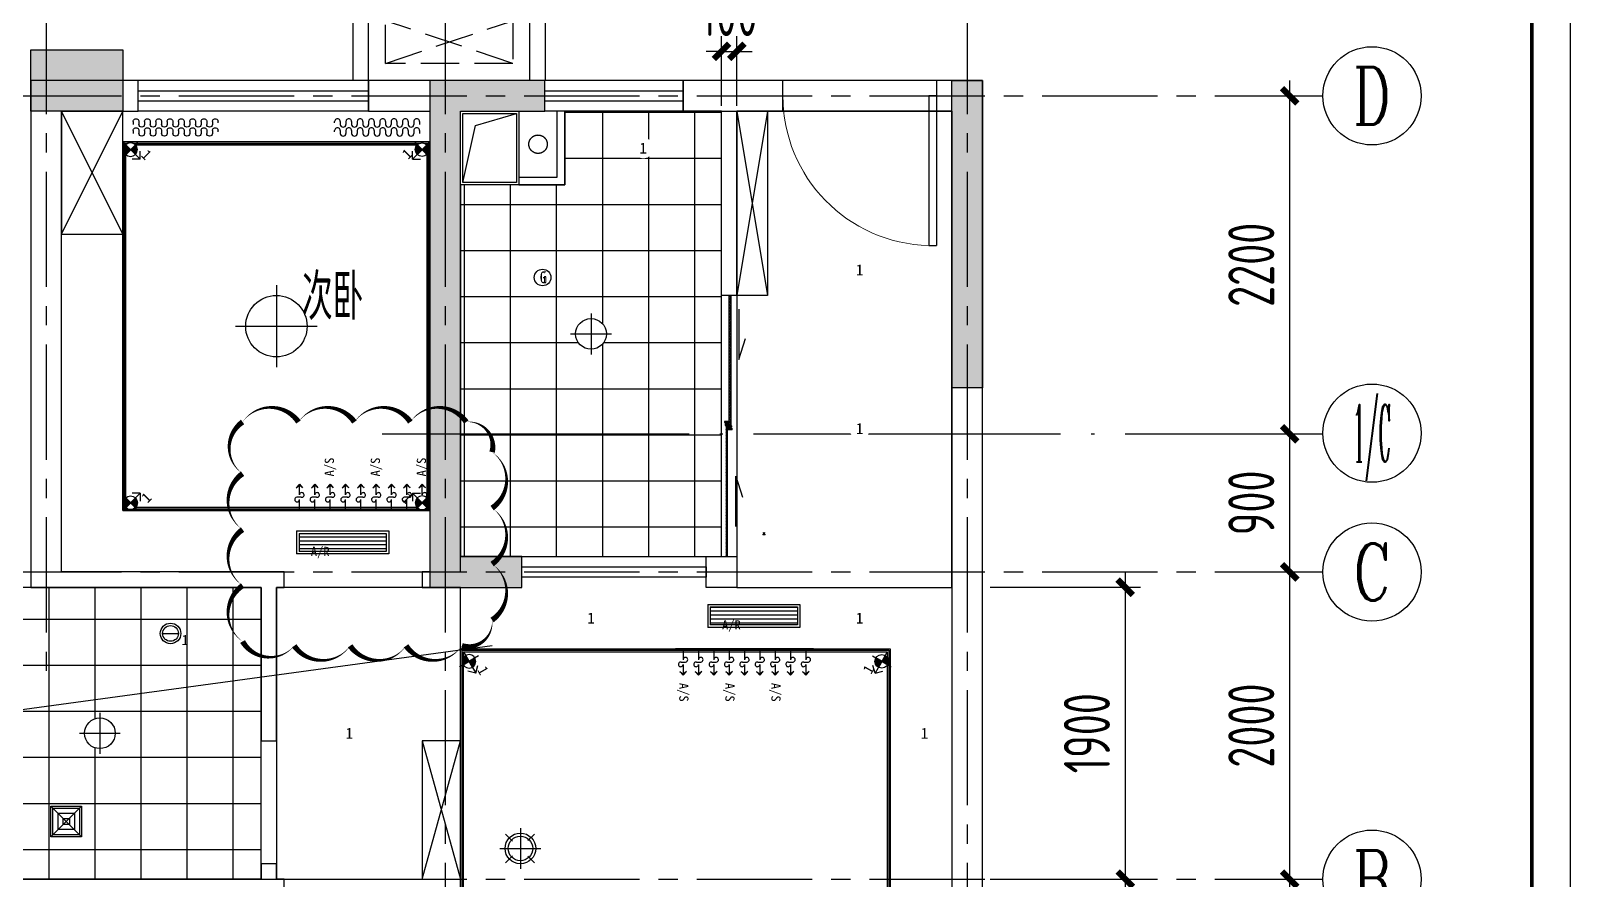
# Model space of a CAD drawing. Header units: millimetres. Extents: x -133666 to 228300, y -346623 to 180165.
# Drawn here: x 27174 to 37204, y -150793 to -145270 of the extents above; entities that cross this region are included whole.
import ezdxf
from ezdxf.enums import TextEntityAlignment as Align

# ---------------------------------------------------------------- set-up
doc = ezdxf.new("R2010")
doc.units = ezdxf.units.MM
doc.header["$LTSCALE"] = 1000
for name, pattern in [('6#轴网(1-4)20181120$0$11 12 17 18 19 20 21 22-ZW$0$DOTE', [2.42, 2, -0.2, 0.02, -0.2]), ('CENTER', [50.8, 31.75, -6.35, 6.35, -6.35]), ('CENTER2', [1.125, 0.75, -0.125, 0.125, -0.125]), ('DASH', [0.35, 0.25, -0.1]), ('DASHED', [19.05, 12.7, -6.35]), ('PS', [3200, 1500, -200, 1500])]:
    doc.linetypes.add(name, pattern=pattern)
doc.layers.get('0').update_dxf_attribs({"linetype": 'CONTINUOUS'})
doc.layers.get('Defpoints').update_dxf_attribs({"color": 6, "linetype": 'CONTINUOUS'})
for name, color, linetype in [('6#轴网(1-4)20181120$0$11 12 17 18 19 20 21 22-ZW$0$AXIS_轴号_A', 8, 'CONTINUOUS'), ('6#轴网(1-4)20181120$0$11 12 17 18 19 20 21 22-ZW$0$AXIS_轴文_A', 8, 'CONTINUOUS'), ('6#轴网(1-4)20181120$0$11 12 17 18 19 20 21 22-ZW$0$AXIS_轴线_A', 8, '6#轴网(1-4)20181120$0$11 12 17 18 19 20 21 22-ZW$0$DOTE'), ('6#轴网(1-4)20181120$0$AXIS_TEXT', 8, 'CONTINUOUS'), ('A-area', 23, 'CONTINUOUS'), ('A-FUR', 8, 'CONTINUOUS'), ('A-烟气道', 105, 'CONTINUOUS'), ('A-空调室外机', 5, 'DASH'), ('AXIS', 253, 'CENTER'), ('BORDER', 7, 'CONTINUOUS'), ('C-顶面灯具、灯带', 22, 'CONTINUOUS'), ('C-顶面设备（风口、换气扇、投影仪）', 7, 'CONTINUOUS'), ('C-顶面造型线', 32, 'CONTINUOUS'), ('DIM', 3, 'CONTINUOUS'), ('P-窗帘', 146, 'CONTINUOUS'), ('PS', 6, 'PS'), ('PUB_HATCH', 8, 'CONTINUOUS'), ('PUB_TEXT', 7, 'CONTINUOUS'), ('WALL', 2, 'CONTINUOUS'), ('WINDOW', 4, 'CONTINUOUS'), ('剪力墙', 6, 'CONTINUOUS'), ('栏杆', 142, 'CONTINUOUS'), ('门', 9, 'CONTINUOUS')]:
    doc.layers.add(name, color=color, linetype=linetype)
doc.layers.add('S-ANNO-REVS', color=1, linetype='CONTINUOUS', true_color=0xff0000, plot=False)
doc.styles.add('6#轴网(1-4)20181120$0$11 12 17 18 19 20 21 22-ZW$0$_TCH_AXIS', font='COMPLEX', dxfattribs={"bigfont": 'GBCBIG'})
doc.styles.add('6#轴网(1-4)20181120$0$COMPLEX', font='COMPLEX')
doc.styles.add('DIM', font='', dxfattribs={"width": 0.7})
doc.styles.get("Standard").update_dxf_attribs({"font": 'tssdeng.shx', "bigfont": 'tssdchn.shx'})
doc.styles.add('WORD-2', font='simhei.ttf')
doc.styles.add('ZZ', font='tssdeng.shx', dxfattribs={"width": 0.7, "bigfont": 'tssdchn.shx'})
doc.styles.add('图框－2', font='tssdeng.shx', dxfattribs={"width": 0.7, "bigfont": 'TSSDCHN.shx'})
doc.styles.get('DIM').set_extended_font_data('SimSun')
doc.dimstyles.new('TSSD_100_100', dxfattribs={"dimtxt": 300, "dimasz": 100, "dimexe": 100, "dimexo": 250, "dimgap": 100, "dimtad": 1, "dimdec": 0, "dimzin": 0, "dimdsep": 46, "dimtxsty": 'ZZ', "dimblk": 'ARCHTICK', "dimcen": 0, "dimdle": 100, "dimclrd": 256, "dimclrt": 7, "dimadec": 0, "dimazin": 0, "dimtfac": 1, "dimtdec": 0, "dimtix": 1, "dimtmove": 2, "dimatfit": 3, "dimfxl": 0, "dimtolj": 1, "dimtzin": 0, "dimarcsym": 0})
pattern_1 = [(0, (483.662, 0), (9e-15, 25.4), [])]

# ---------------------------------------------------------------- blocks, each defined once
blk = doc.blocks.new('6#轴网(1-4)20181120$0$_AXISO')
at = {"color": 8}
blk.add_circle((0, 0), 0.5, dxfattribs=at)
at = {"layer": '6#轴网(1-4)20181120$0$AXIS_TEXT', "color": 8, "style": '6#轴网(1-4)20181120$0$COMPLEX', "width": 1.041667}
blk.add_attdef('A', text='', height=0.56, dxfattribs=at).set_placement((-0.25, -0.28), (0.25, -0.28), align=Align.FIT)
blk = doc.blocks.new('_ArchTick')
at = {"color": 0, "linetype": 'ByBlock', "const_width": 0.4}
blk.add_lwpolyline([(-0.5, -0.5), (0.5, 0.5)], dxfattribs=at)
blk = doc.blocks.new('*D360')
at = {"layer": 'Defpoints', "color": 0}
for p in [(8739, 3800), (8902, 3800), (8739, 100)]:
    blk.add_point(p, dxfattribs=at)
at = {"layer": 'DIM', "lineweight": -2}
blk.add_line((8902, 0), (8902, 3900), dxfattribs=at)
at = {"layer": 'DIM', "color": 0, "lineweight": -2}
for p, q in [((8989, 3800), (9002, 3800)), ((8989, 100), (9002, 100))]:
    blk.add_line(p, q, dxfattribs=at)
at = {"layer": 'DIM', "lineweight": -2, "xscale": 100, "yscale": 100, "zscale": 100}
for p, rotation in [((8902, 3800), 90), ((8902, 100), 270)]:
    blk.add_blockref('_ArchTick', p, dxfattribs=dict(at, rotation=rotation))
at = {"layer": 'DIM', "color": 7, "insert": (8652, 1950), "char_height": 300, "attachment_point": 5, "rotation": 90, "style": 'ZZ'}
blk.add_mtext('\\A1;3700', dxfattribs=at)
blk = doc.blocks.new('*D361')
at = {"layer": 'Defpoints', "color": 0}
for p in [(8739, 5800), (8902, 5800), (8739, 3800)]:
    blk.add_point(p, dxfattribs=at)
at = {"layer": 'DIM', "lineweight": -2}
blk.add_line((8902, 3700), (8902, 5900), dxfattribs=at)
at = {"layer": 'DIM', "color": 0, "lineweight": -2}
for p, q in [((8989, 5800), (9002, 5800)), ((8989, 3800), (9002, 3800))]:
    blk.add_line(p, q, dxfattribs=at)
at = {"layer": 'DIM', "lineweight": -2, "xscale": 100, "yscale": 100, "zscale": 100}
for p, rotation in [((8902, 5800), 90), ((8902, 3800), 270)]:
    blk.add_blockref('_ArchTick', p, dxfattribs=dict(at, rotation=rotation))
at = {"layer": 'DIM', "color": 7, "insert": (8652, 4800), "char_height": 300, "attachment_point": 5, "rotation": 90, "style": 'ZZ'}
blk.add_mtext('\\A1;2000', dxfattribs=at)
blk = doc.blocks.new('*D362')
at = {"layer": 'Defpoints', "color": 0}
for p in [(8739, 6700), (8902, 6700), (8739, 5800)]:
    blk.add_point(p, dxfattribs=at)
at = {"layer": 'DIM', "lineweight": -2}
blk.add_line((8902, 5700), (8902, 6800), dxfattribs=at)
at = {"layer": 'DIM', "color": 0, "lineweight": -2}
for p, q in [((8989, 6700), (9002, 6700)), ((8989, 5800), (9002, 5800))]:
    blk.add_line(p, q, dxfattribs=at)
at = {"layer": 'DIM', "lineweight": -2, "xscale": 100, "yscale": 100, "zscale": 100}
for p, rotation in [((8902, 6700), 90), ((8902, 5800), 270)]:
    blk.add_blockref('_ArchTick', p, dxfattribs=dict(at, rotation=rotation))
at = {"layer": 'DIM', "color": 7, "insert": (8652, 6250), "char_height": 300, "attachment_point": 5, "rotation": 90, "style": 'ZZ'}
blk.add_mtext('\\A1;900', dxfattribs=at)
blk = doc.blocks.new('*D363')
at = {"layer": 'Defpoints', "color": 0}
for p in [(8739, 8900), (8902, 8900), (8739, 6700)]:
    blk.add_point(p, dxfattribs=at)
at = {"layer": 'DIM', "lineweight": -2}
blk.add_line((8902, 6600), (8902, 9000), dxfattribs=at)
at = {"layer": 'DIM', "color": 0, "lineweight": -2}
for p, q in [((8989, 8900), (9002, 8900)), ((8989, 6700), (9002, 6700))]:
    blk.add_line(p, q, dxfattribs=at)
at = {"layer": 'DIM', "lineweight": -2, "xscale": 100, "yscale": 100, "zscale": 100}
for p, rotation in [((8902, 8900), 90), ((8902, 6700), 270)]:
    blk.add_blockref('_ArchTick', p, dxfattribs=dict(at, rotation=rotation))
at = {"layer": 'DIM', "color": 7, "insert": (8652, 7800), "char_height": 300, "attachment_point": 5, "rotation": 90, "style": 'ZZ'}
blk.add_mtext('\\A1;2200', dxfattribs=at)
blk = doc.blocks.new('*D789')
at = {"layer": 'Defpoints', "color": 0}
for p in [(31774, -145404), (31674, -146009), (31774, -146009)]:
    blk.add_point(p, dxfattribs=at)
at = {"layer": 'DIM', "color": 0, "lineweight": -2}
for p, q in [((31674, -145759), (31674, -145304)), ((31774, -145759), (31774, -145304))]:
    blk.add_line(p, q, dxfattribs=at)
at = {"layer": 'DIM', "lineweight": -2}
for p, q in [((31674, -145404), (31574, -145404)), ((31674, -145404), (31774, -145404)), ((31774, -145404), (31874, -145404))]:
    blk.add_line(p, q, dxfattribs=at)
at = {"layer": 'DIM', "lineweight": -2, "xscale": 100, "yscale": 100, "zscale": 100}
blk.add_blockref('_ArchTick', (31674, -145404), dxfattribs=at)
at = {"layer": 'DIM', "lineweight": -2, "xscale": 100, "yscale": 100, "zscale": 100, "rotation": 180}
blk.add_blockref('_ArchTick', (31774, -145404), dxfattribs=at)
at = {"layer": 'DIM', "color": 7, "insert": (31724, -145154), "char_height": 300, "attachment_point": 5, "style": 'ZZ'}
blk.add_mtext('\\A1;100', dxfattribs=at)
blk = doc.blocks.new('B20190319225928')
at = {"layer": 'BORDER'}
blk.add_lwpolyline([(0, 0), (0, 29700), (42000, 29700), (42000, 0)], close=True, dxfattribs=at)
at = {"layer": 'BORDER', "const_width": 50}
blk.add_lwpolyline([(2500, 500), (2500, 29200), (41500, 29200), (41500, 500)], close=True, dxfattribs=at)
blk = doc.blocks.new('ktswaj')
at = {"linetype": 'DASH'}
blk.add_lwpolyline([(15990, 179083), (15990, 178253), (16268, 178253), (16268, 179083)], close=True, dxfattribs=at)
for points in [[(15990, 179083), (16268, 178253)], [(15990, 178253), (16268, 179083)]]:
    blk.add_lwpolyline(points, dxfattribs=at)
blk = doc.blocks.new('A3ktsjw')
at = {"layer": '栏杆'}
for points in [[(-26114, 169535), (-26114, 170135), (-24864, 170135), (-24864, 169535)], [(-26014, 169535), (-26014, 170035), (-24964, 170035), (-24964, 169535)]]:
    blk.add_lwpolyline(points, dxfattribs=at)
at = {"layer": 'A-空调室外机', "extrusion": (0, 0, -1), "zscale": -1, "rotation": 90}
blk.add_blockref('ktswaj', (204157, 153656), dxfattribs=at)
blk = doc.blocks.new('$DorLib2D$00000001')
for p, q in [((0.45, 0.975), (0.5, 0.975)), ((0.45, 0), (0.45, 0.975)), ((0.5, 0), (0.5, 0.975)), ((0.5, 0), (0.45, 0))]:
    blk.add_line(p, q)
at = {"lineweight": 13}
blk.add_arc((0.475, 0), 0.975, 91.4693, 180, dxfattribs=at)
blk = doc.blocks.new('$TCHSYS$WIN2D')
for p, q in [((-0.5, 0.5), (0.5, 0.5)), ((-0.5, 0.5), (-0.5, -0.5)), ((0.5, 0.5), (0.5, -0.5)), ((0.5, 0.1667), (-0.5, 0.1667)), ((0.5, -0.1667), (-0.5, -0.1667)), ((-0.5, -0.5), (0.5, -0.5))]:
    blk.add_line(p, q)
blk = doc.blocks.new('*U795')
at = {"linetype": 'DASHED', "ltscale": 5}
h = blk.add_hatch(dxfattribs=at)
h.set_pattern_fill('ANSI31', color=250, scale=8, angle=315, style=0)
h.set_pattern_definition(pattern_1)
h.paths.add_polyline_path([(584, 16), (584, 134), (16, 134), (16, 16)])
blk.add_line((0, 150), (0, 0))
at = {"color": 251}
blk.add_line((16, 134), (16, 16), dxfattribs=at)
blk.add_lwpolyline([(0, 150), (600, 150), (600, 0), (0, 0)])
blk.add_lwpolyline([(0, 150), (600, 150), (600, 0), (0, 0)])
blk.add_lwpolyline([(16, 134), (584, 134), (584, 16), (16, 16)], dxfattribs=at)
blk.add_lwpolyline([(16, 134), (584, 134), (584, 16), (16, 16)], dxfattribs=at)
at = {"style": 'WORD-2'}
blk.add_attdef('A/S_001', (246, 42), '', height=60, dxfattribs=at)
blk = doc.blocks.new('DIFF-WLL')
at = {"color": 7, "linetype": 'ByBlock'}
for p, q in [((0, 0), (2.05, 0)), ((5, 0), (4.28, 0.61)), ((4.28, 0.61), (4.76, 0)), ((2.95, 0), (4.76, 0)), ((5, 0), (4.28, -0.61)), ((4.28, -0.61), (4.76, 0))]:
    blk.add_line(p, q, dxfattribs=at)
for centre, radius, start, end in [((2.06, 0.44), 0.443, 4.4518, 269.236), ((-3.48, 0.01), 5.99, 356.4344, 4.4518), ((2.94, -0.44), 0.443, 169.2229, 89.236)]:
    blk.add_arc(centre, radius, start, end, dxfattribs=at)
blk = doc.blocks.new('*U415')
at = {"color": 251}
blk.add_line((0, 300), (0, 0), dxfattribs=at)
at = {"color": 251, "xscale": 34.56325301062316, "yscale": 34.56325301062316, "zscale": 34.56325301062316}
for p in [(0, 250), (0, 150), (0, 50)]:
    blk.add_blockref('DIFF-WLL', p, dxfattribs=at)
at = {"style": 'WORD-2'}
blk.add_attdef('A/S', (222, 25), '', height=60, dxfattribs=at)
blk = doc.blocks.new('嵌入式筒灯')
at = {"color": 250}
blk.add_wipeout([(42.2, -42.7), (44.8, -40), (47.2, -37.1), (49.4, -34.1), (51.5, -30.9), (53.3, -27.6), (54.9, -24.2), (56.3, -20.7), (57.5, -17.1), (58.5, -13.5), (59.2, -9.8), (59.7, -6), (60, -2.3), (60, 1.5), (59.8, 5.3), (59.4, 9), (58.7, 12.7), (57.8, 16.4), (56.6, 20), (55.2, 23.5), (53.7, 26.9), (51.9, 30.2), (49.9, 33.4), (47.7, 36.5), (45.3, 39.4), (42.7, 42.2), (40, 44.8), (37.1, 47.2), (34.1, 49.4), (30.9, 51.5), (27.6, 53.3), (24.2, 54.9), (20.7, 56.3), (17.1, 57.5), (13.5, 58.5), (9.8, 59.2), (6, 59.7), (2.3, 60), (-1.5, 60), (-5.3, 59.8), (-9, 59.4), (-12.7, 58.7), (-16.4, 57.8), (-20, 56.6), (-23.5, 55.2), (-26.9, 53.7), (-30.2, 51.9), (-33.4, 49.9), (-36.5, 47.7), (-39.4, 45.3), (-42.2, 42.7), (-44.8, 40), (-47.2, 37.1), (-49.4, 34.1), (-51.5, 30.9), (-53.3, 27.6), (-54.9, 24.2), (-56.3, 20.7), (-57.5, 17.1), (-58.5, 13.5), (-59.2, 9.8), (-59.7, 6), (-60, 2.3), (-60, -1.5), (-59.8, -5.3), (-59.4, -9), (-58.7, -12.7), (-57.8, -16.4), (-56.6, -20), (-55.2, -23.5), (-53.7, -26.9), (-51.9, -30.2), (-49.9, -33.4), (-47.7, -36.5), (-45.3, -39.4), (-42.7, -42.2), (-40, -44.8), (-37.1, -47.2), (-34.1, -49.4), (-30.9, -51.5), (-27.6, -53.3), (-24.2, -54.9), (-20.7, -56.3), (-17.1, -57.5), (-13.5, -58.5), (-9.8, -59.2), (-6, -59.7), (-2.3, -60), (1.5, -60), (5.3, -59.8), (9, -59.4), (12.7, -58.7), (16.4, -57.8), (20, -56.6), (23.5, -55.2), (26.9, -53.7), (30.2, -51.9), (33.4, -49.9), (36.5, -47.7), (39.4, -45.3)], dxfattribs=at)
at = {"color": 251, "style": 'WORD-2'}
blk.add_attdef('1', text='', height=64, dxfattribs=at).set_placement((0, 0), align=Align.MIDDLE)
blk = doc.blocks.new('*U201')
at = {"color": 250}
blk.add_wipeout([(28.1, -28.5), (29.8, -26.7), (31.5, -24.7), (33, -22.7), (34.3, -20.6), (35.5, -18.4), (36.6, -16.1), (37.6, -13.8), (38.4, -11.4), (39, -9), (39.5, -6.5), (39.8, -4), (40, -1.5), (40, 1), (39.9, 3.5), (39.6, 6), (39.1, 8.5), (38.5, 10.9), (37.7, 13.3), (36.8, 15.7), (35.8, 17.9), (34.6, 20.1), (33.2, 22.3), (31.8, 24.3), (30.2, 26.3), (28.5, 28.1), (26.7, 29.8), (24.7, 31.5), (22.7, 33), (20.6, 34.3), (18.4, 35.5), (16.1, 36.6), (13.8, 37.6), (11.4, 38.4), (9, 39), (6.5, 39.5), (4, 39.8), (1.5, 40), (-1, 40), (-3.5, 39.9), (-6, 39.6), (-8.5, 39.1), (-10.9, 38.5), (-13.3, 37.7), (-15.7, 36.8), (-17.9, 35.8), (-20.1, 34.6), (-22.3, 33.2), (-24.3, 31.8), (-26.3, 30.2), (-28.1, 28.5), (-29.8, 26.7), (-31.5, 24.7), (-33, 22.7), (-34.3, 20.6), (-35.5, 18.4), (-36.6, 16.1), (-37.6, 13.8), (-38.4, 11.4), (-39, 9), (-39.5, 6.5), (-39.8, 4), (-40, 1.5), (-40, -1), (-39.9, -3.5), (-39.6, -6), (-39.1, -8.5), (-38.5, -10.9), (-37.7, -13.3), (-36.8, -15.7), (-35.8, -17.9), (-34.6, -20.1), (-33.2, -22.3), (-31.8, -24.3), (-30.2, -26.3), (-28.5, -28.1), (-26.7, -29.8), (-24.7, -31.5), (-22.7, -33), (-20.6, -34.3), (-18.4, -35.5), (-16.1, -36.6), (-13.8, -37.6), (-11.4, -38.4), (-9, -39), (-6.5, -39.5), (-4, -39.8), (-1.5, -40), (1, -40), (3.5, -39.9), (6, -39.6), (8.5, -39.1), (10.9, -38.5), (13.3, -37.7), (15.7, -36.8), (17.9, -35.8), (20.1, -34.6), (22.3, -33.2), (24.3, -31.8), (26.3, -30.2)], dxfattribs=at)
h = blk.add_hatch(color=250)
edge = h.paths.add_edge_path()
edge.add_arc((0, 0), 40, 90, 180)
edge.add_line((-40, 0), (0, 0))
edge.add_line((0, 0), (0, 40))
edge = h.paths.add_edge_path()
edge.add_arc((0, 0), 40, 270, 360)
edge.add_line((40, 0), (0, 0))
edge.add_line((0, 0), (0, -40))
at = {"color": 251}
for p, q in [((-64, 0), (80, 0)), ((-40, 0), (40, 0)), ((0, -64), (0, 64)), ((0, 40), (0, -40)), ((80, 0), (46.4, 33.6)), ((80, 0), (46.4, -33.6))]:
    blk.add_line(p, q, dxfattribs=at)
blk.add_circle((0, 0), 40)
at = {"style": 'WORD-2'}
blk.add_attdef('1', (19.6, -92.8), '', height=60, dxfattribs=at)
blk = doc.blocks.new('条形风口')
at = {"linetype": 'DASHED', "ltscale": 5}
h = blk.add_hatch(dxfattribs=at)
h.set_pattern_fill('ANSI31', color=250, scale=8, angle=315, style=0)
h.set_pattern_definition(pattern_1)
h.paths.add_polyline_path([(584, 16), (584, 134), (16, 134), (16, 16)])
blk.add_line((0, 150), (0, 0))
at = {"color": 251}
blk.add_line((16, 134), (16, 16), dxfattribs=at)
blk.add_lwpolyline([(0, 150), (600, 150), (600, 0), (0, 0)])
blk.add_lwpolyline([(0, 150), (600, 150), (600, 0), (0, 0)])
blk.add_lwpolyline([(16, 134), (584, 134), (584, 16), (16, 16)], dxfattribs=at)
blk.add_lwpolyline([(16, 134), (584, 134), (584, 16), (16, 16)], dxfattribs=at)
at = {"style": 'WORD-2'}
blk.add_attdef('A/S_001', (246, 42), '', height=60, dxfattribs=at)
blk = doc.blocks.new('换气扇（顶面）')
at = {"color": 251}
for p, q in [((-100, -100), (100, 100)), ((100, -100), (-100, 100))]:
    blk.add_line(p, q, dxfattribs=at)
blk.add_lwpolyline([(-100, 100), (100, 100), (100, -100), (-100, -100)], close=True)
for points in [[(-87, 87), (87, 87), (87, -87), (-87, -87)], [(-53, 53), (53, 53), (53, -53), (-53, -53)], [(-20, 20), (20, 20), (20, -20), (-20, -20)]]:
    blk.add_lwpolyline(points, close=True, dxfattribs=at)
blk = doc.blocks.new('A$C40BE60D6')
blk.add_circle((180, 180), 180)
at = {"style": '图框－2', "width": 0.7}
blk.add_text('G', height=259, dxfattribs=at).set_placement((127, 54))
at = {"ltscale": 0.15, "insert": (122, 310), "char_height": 250, "attachment_point": 1, "style": 'DIM'}
blk.add_mtext_dynamic_manual_height_columns('G', width=119.17, gutter_width=25, heights=[0], dxfattribs=at)
blk = doc.blocks.new('防水筒灯')
at = {"color": 250}
blk.add_wipeout([(42.2, -42.7), (44.8, -40), (47.2, -37.1), (49.4, -34.1), (51.5, -30.9), (53.3, -27.6), (54.9, -24.2), (56.3, -20.7), (57.5, -17.1), (58.5, -13.5), (59.2, -9.8), (59.7, -6), (60, -2.3), (60, 1.5), (59.8, 5.3), (59.4, 9), (58.7, 12.7), (57.8, 16.4), (56.6, 20), (55.2, 23.5), (53.7, 26.9), (51.9, 30.2), (49.9, 33.4), (47.7, 36.5), (45.3, 39.4), (42.7, 42.2), (40, 44.8), (37.1, 47.2), (34.1, 49.4), (30.9, 51.5), (27.6, 53.3), (24.2, 54.9), (20.7, 56.3), (17.1, 57.5), (13.5, 58.5), (9.8, 59.2), (6, 59.7), (2.3, 60), (-1.5, 60), (-5.3, 59.8), (-9, 59.4), (-12.7, 58.7), (-16.4, 57.8), (-20, 56.6), (-23.5, 55.2), (-26.9, 53.7), (-30.2, 51.9), (-33.4, 49.9), (-36.5, 47.7), (-39.4, 45.3), (-42.2, 42.7), (-44.8, 40), (-47.2, 37.1), (-49.4, 34.1), (-51.5, 30.9), (-53.3, 27.6), (-54.9, 24.2), (-56.3, 20.7), (-57.5, 17.1), (-58.5, 13.5), (-59.2, 9.8), (-59.7, 6), (-60, 2.3), (-60, -1.5), (-59.8, -5.3), (-59.4, -9), (-58.7, -12.7), (-57.8, -16.4), (-56.6, -20), (-55.2, -23.5), (-53.7, -26.9), (-51.9, -30.2), (-49.9, -33.4), (-47.7, -36.5), (-45.3, -39.4), (-42.7, -42.2), (-40, -44.8), (-37.1, -47.2), (-34.1, -49.4), (-30.9, -51.5), (-27.6, -53.3), (-24.2, -54.9), (-20.7, -56.3), (-17.1, -57.5), (-13.5, -58.5), (-9.8, -59.2), (-6, -59.7), (-2.3, -60), (1.5, -60), (5.3, -59.8), (9, -59.4), (12.7, -58.7), (16.4, -57.8), (20, -56.6), (23.5, -55.2), (26.9, -53.7), (30.2, -51.9), (33.4, -49.9), (36.5, -47.7), (39.4, -45.3)], dxfattribs=at)
at = {"color": 251}
blk.add_line((-44.4, 0), (48.3, 0), dxfattribs=at)
blk.add_circle((1.9, 0), 60.3)
blk.add_circle((1.9, 0), 46.3, dxfattribs=at)
at = {"style": 'WORD-2'}
blk.add_attdef('1', (66.2, -68.4), '', height=60, dxfattribs=at)
blk = doc.blocks.new('*U197')
at = {"color": 251}
blk.add_circle((0, 0), 120, dxfattribs=at)
at = {"color": 250}
blk.add_wipeout([(105.4, -106.8), (111.9, -100), (118, -92.8), (123.6, -85.2), (128.7, -77.2), (133.3, -69), (137.3, -60.5), (140.9, -51.8), (143.8, -42.8), (146.2, -33.7), (148.1, -24.5), (149.3, -15.1), (150, -5.7), (150, 3.7), (149.5, 13.1), (148.4, 22.5), (146.7, 31.8), (144.4, 40.9), (141.5, 49.9), (138.1, 58.7), (134.2, 67.3), (129.7, 75.5), (124.7, 83.5), (119.2, 91.2), (113.2, 98.5), (106.8, 105.4), (100, 111.9), (92.8, 118), (85.2, 123.6), (77.2, 128.7), (69, 133.3), (60.5, 137.3), (51.8, 140.9), (42.8, 143.8), (33.7, 146.2), (24.5, 148.1), (15.1, 149.3), (5.7, 150), (-3.7, 150), (-13.1, 149.5), (-22.5, 148.4), (-31.8, 146.7), (-40.9, 144.4), (-49.9, 141.5), (-58.7, 138.1), (-67.3, 134.2), (-75.5, 129.7), (-83.5, 124.7), (-91.2, 119.2), (-98.5, 113.2), (-105.4, 106.8), (-111.9, 100), (-118, 92.8), (-123.6, 85.2), (-128.7, 77.2), (-133.3, 69), (-137.3, 60.5), (-140.9, 51.8), (-143.8, 42.8), (-146.2, 33.7), (-148.1, 24.5), (-149.3, 15.1), (-150, 5.7), (-150, -3.7), (-149.5, -13.1), (-148.4, -22.5), (-146.7, -31.8), (-144.4, -40.9), (-141.5, -49.9), (-138.1, -58.7), (-134.2, -67.3), (-129.7, -75.5), (-124.7, -83.5), (-119.2, -91.2), (-113.2, -98.5), (-106.8, -105.4), (-100, -111.9), (-92.8, -118), (-85.2, -123.6), (-77.2, -128.7), (-69, -133.3), (-60.5, -137.3), (-51.8, -140.9), (-42.8, -143.8), (-33.7, -146.2), (-24.5, -148.1), (-15.1, -149.3), (-5.7, -150), (3.7, -150), (13.1, -149.5), (22.5, -148.4), (31.8, -146.7), (40.9, -144.4), (49.9, -141.5), (58.7, -138.1), (67.3, -134.2), (75.5, -129.7), (83.5, -124.7), (91.2, -119.2), (98.5, -113.2)], dxfattribs=at)
at = {"color": 251, "ltscale": 2}
for p, q in [((0, 200), (0, -200)), ((-200, 0), (200, 0))]:
    blk.add_line(p, q, dxfattribs=at)
blk.add_circle((0, 0), 150)
blk = doc.blocks.new('B14-1')
for p, q in [((-933, 124), (-933, 148)), ((-837, 148), (-837, 100)), ((-741, 148), (-741, 100)), ((-645, 148), (-645, 100)), ((-549, 148), (-549, 100)), ((-453, 148), (-453, 100)), ((-357, 148), (-357, 100)), ((-261, 148), (-261, 100)), ((-165, 148), (-165, 100)), ((-69, 148), (-69, 100)), ((27, 148), (27, 100)), ((123, 148), (123, 100)), ((219, 148), (219, 100)), ((315, 148), (315, 100)), ((411, 148), (411, 100)), ((507, 148), (507, 100))]:
    blk.add_line(p, q)
blk.add_lwpolyline([(-933, 124, 0, 0, 0), (-1137, 124, 90, 0, 0), (-1245, 124, 0, 0, 0)], format="xyseb")
for centre, start, end in [((-885, 148), 360, 180.0002), ((-789, 100), 180, 360), ((-693, 148), 360, 180.0002), ((-597, 100), 180, 360), ((-501, 148), 360, 180.0002), ((-405, 100), 180, 360), ((-309, 148), 360, 180.0002), ((-213, 100), 180, 360), ((-117, 148), 360, 180.0002), ((-21, 100), 180, 0), ((75, 148), 0, 180.0002), ((171, 100), 180, 0), ((267, 148), 0, 180.0002), ((363, 100), 180, 0), ((459, 148), 0, 180.0002)]:
    blk.add_arc(centre, 48, start, end)
blk = doc.blocks.new('*U226')
at = {"color": 250}
blk.add_wipeout([(70, -71), (75, -67), (79, -62), (82, -57), (86, -51), (89, -46), (92, -40), (94, -35), (96, -29), (97, -22), (99, -16), (100, -10), (100, -4), (100, 2), (100, 9), (99, 15), (98, 21), (96, 27), (94, 33), (92, 39), (89, 45), (86, 50), (83, 56), (79, 61), (75, 66), (71, 70), (67, 75), (62, 79), (57, 82), (51, 86), (46, 89), (40, 92), (35, 94), (29, 96), (22, 97), (16, 99), (10, 100), (4, 100), (-2, 100), (-9, 100), (-15, 99), (-21, 98), (-27, 96), (-33, 94), (-39, 92), (-45, 89), (-50, 86), (-56, 83), (-61, 79), (-66, 75), (-70, 71), (-75, 67), (-79, 62), (-82, 57), (-86, 51), (-89, 46), (-92, 40), (-94, 35), (-96, 29), (-97, 22), (-99, 16), (-100, 10), (-100, 4), (-100, -2), (-100, -9), (-99, -15), (-98, -21), (-96, -27), (-94, -33), (-92, -39), (-89, -45), (-86, -50), (-83, -56), (-79, -61), (-75, -66), (-71, -70), (-67, -75), (-62, -79), (-57, -82), (-51, -86), (-46, -89), (-40, -92), (-35, -94), (-29, -96), (-22, -97), (-16, -99), (-10, -100), (-4, -100), (2, -100), (9, -100), (15, -99), (21, -98), (27, -96), (33, -94), (39, -92), (45, -89), (50, -86), (56, -83), (61, -79), (66, -75)], dxfattribs=at)
at = {"color": 251, "ltscale": 2}
for p, q in [((0, 133), (0, -133)), ((-133, 0), (133, 0)), ((-98, 94), (-51, 48)), ((48, 51), (91, 94)), ((-98, -94), (-51, -48)), ((48, -51), (91, -94))]:
    blk.add_line(p, q, dxfattribs=at)
blk.add_circle((0, 0), 100)
at = {"color": 251}
blk.add_circle((0, 0), 80, dxfattribs=at)
blk = doc.blocks.new('*D809')
at = {"layer": 'Defpoints', "color": 0}
for p in [(33174, -148893), (33174, -150793), (34305, -150793)]:
    blk.add_point(p, dxfattribs=at)
at = {"layer": 'DIM', "lineweight": -2}
blk.add_line((34305, -148793), (34305, -150893), dxfattribs=at)
at = {"layer": 'DIM', "color": 0, "lineweight": -2}
for p, q in [((33424, -148893), (34405, -148893)), ((33424, -150793), (34405, -150793))]:
    blk.add_line(p, q, dxfattribs=at)
at = {"layer": 'DIM', "lineweight": -2, "xscale": 100, "yscale": 100, "zscale": 100}
for p, rotation in [((34305, -148893), 90), ((34305, -150793), 270)]:
    blk.add_blockref('_ArchTick', p, dxfattribs=dict(at, rotation=rotation))
at = {"layer": 'DIM', "color": 7, "insert": (34055, -149843), "char_height": 300, "attachment_point": 5, "rotation": 90, "style": 'ZZ'}
blk.add_mtext('\\A1;1900', dxfattribs=at)
blk = doc.blocks.new('B20190222125856')
at = {"layer": '6#轴网(1-4)20181120$0$11 12 17 18 19 20 21 22-ZW$0$AXIS_轴线_A'}
blk.add_line((2989.5, 6700), (9118.2, 6700), dxfattribs=at)
at = {"layer": 'AXIS', "linetype": 'CENTER2'}
for p, q in [((800, 11781), (800, 5144.8)), ((3400, 11781), (3400, -2685.7)), ((6800, 11781), (6800, -2685.7)), ((-2834.7, 8900), (9118.1, 8900)), ((-2834.7, 5800), (9118.1, 5800)), ((-2834.7, 3800), (9118.1, 3800))]:
    blk.add_line(p, q, dxfattribs=at)
at = {"layer": '6#轴网(1-4)20181120$0$11 12 17 18 19 20 21 22-ZW$0$AXIS_轴号_A', "color": 6}
ref = blk.add_blockref('6#轴网(1-4)20181120$0$_AXISO', (9438.1, 8900), dxfattribs=dict(at, xscale=640, yscale=640, zscale=640))
ref.add_attrib('A', 'D', dxfattribs={"layer": '6#轴网(1-4)20181120$0$11 12 17 18 19 20 21 22-ZW$0$AXIS_轴文_A', "height": 372.8, "style": '6#轴网(1-4)20181120$0$11 12 17 18 19 20 21 22-ZW$0$_TCH_AXIS', "width": 0.823529}).set_placement((9313.9, 8713.6), (9562.4, 8713.6), align=Align.FIT)
ref = blk.add_blockref('6#轴网(1-4)20181120$0$_AXISO', (9438.2, 6703.8), dxfattribs=dict(at, xscale=640, yscale=640, zscale=640))
ref.add_attrib('A', '1/C', dxfattribs={"layer": '6#轴网(1-4)20181120$0$11 12 17 18 19 20 21 22-ZW$0$AXIS_轴文_A', "height": 372.76, "style": '6#轴网(1-4)20181120$0$11 12 17 18 19 20 21 22-ZW$0$_TCH_AXIS', "width": 0.269231}).set_placement((9313.9, 6517.5), (9562.4, 6517.5), align=Align.FIT)
ref = blk.add_blockref('6#轴网(1-4)20181120$0$_AXISO', (9438.1, 5800), dxfattribs=dict(at, xscale=640, yscale=640, zscale=640))
ref.add_attrib('A', 'C', dxfattribs={"layer": '6#轴网(1-4)20181120$0$11 12 17 18 19 20 21 22-ZW$0$AXIS_轴文_A', "height": 372.8, "style": '6#轴网(1-4)20181120$0$11 12 17 18 19 20 21 22-ZW$0$_TCH_AXIS', "width": 0.933333}).set_placement((9313.9, 5613.6), (9562.4, 5613.6), align=Align.FIT)
ref = blk.add_blockref('6#轴网(1-4)20181120$0$_AXISO', (9438.1, 3800), dxfattribs=dict(at, xscale=640, yscale=640, zscale=640))
ref.add_attrib('A', 'B', dxfattribs={"layer": '6#轴网(1-4)20181120$0$11 12 17 18 19 20 21 22-ZW$0$AXIS_轴文_A', "height": 372.8, "style": '6#轴网(1-4)20181120$0$11 12 17 18 19 20 21 22-ZW$0$_TCH_AXIS', "width": 0.823529}).set_placement((9313.9, 3613.6), (9562.4, 3613.6), align=Align.FIT)
at = {"layer": 'DIM'}
for base, p1, p2, picture, middle in [((8902.1, 8900), (8738.9, 6700), (8738.9, 8900), '*D363', (8652.1, 7800)), ((8902.1, 6700), (8738.9, 5800), (8738.9, 6700), '*D362', (8652.1, 6250)), ((8902.1, 5800), (8738.9, 3800), (8738.9, 5800), '*D361', (8652.1, 4800)), ((8902.1, 3800), (8738.9, 100), (8738.9, 3800), '*D360', (8652.1, 1950))]:
    dim = blk.add_linear_dim(base=base, p1=p1, p2=p2, angle=90, dimstyle='TSSD_100_100', dxfattribs=at)
    dim.commit()
    dim.dimension.update_dxf_attribs({"geometry": picture, "text_midpoint": middle})

msp = doc.modelspace()

# ---------------------------------------------------------------- hatches: boundary and pattern name
at = {"layer": 'C-顶面造型线'}
h = msp.add_hatch(dxfattribs=at)
h.set_pattern_fill('_USER,_O', color=35, scale=300, double=1, pattern_type=0)
h.set_pattern_definition([(0, (0, 0), (0, 300), []), (90, (0, 0), (-300, 2e-14), [])])
h.paths.add_polyline_path([(30654, -145793.3), (30654, -146273.3), (29974, -146273.3), (29974, -148693.3), (31674, -148693.3), (31674, -145793.3)])
h = msp.add_hatch(dxfattribs=at)
h.set_pattern_fill('_USER,_O', color=35, scale=300, double=1, pattern_type=0)
h.set_pattern_definition([(0, (26692.9, 2400), (0, 300), []), (90, (26692.9, 2400), (-300, 2e-14), [])])
h.paths.add_polyline_path([(28674, -148893.3), (26574, -148893.3), (26574, -149893.3), (26874, -149893.3), (26874, -150793.3), (28674, -150793.3)])
at = {"layer": 'PUB_HATCH'}
for points in [[(27174, -145393.3), (27774, -145393.3), (27774, -145793.3), (27174, -145793.3)], [(30374, -148693.3), (29974, -148693.3), (29974, -145793.3), (30524, -145793.3), (30524, -145593.3), (29774, -145593.3), (29774, -148893.3), (29974, -148893.3), (30374, -148893.3)], [(33174, -145593.3), (33374, -145593.3), (33374, -147593.3), (33174, -147593.3), (33174, -145793.3)]]:
    msp.add_hatch(color=256, dxfattribs=at).paths.add_polyline_path(points)
at = {"layer": '门'}
h = msp.add_hatch(dxfattribs=at)
h.set_pattern_fill('!PYH_GALSSC', color=250, scale=10, angle=450, style=0)
h.set_pattern_definition([(315, (31733.967, -146803.919), (9.9999, 9.9999), []), (45, (31733.967, -146803.919), (-9.9999, 9.9999), [])])
h.paths.add_polyline_path([(31726, -146991.3), (31732, -146991.3), (31734, -146993.3), (31734, -147844.3), (31732, -147846.3), (31726, -147846.3), (31724, -147844.3), (31724, -146993.3)])
h = msp.add_hatch(dxfattribs=at)
h.set_pattern_fill('!PYH_GALSSC', color=250, scale=10, angle=450, style=0)
h.set_pattern_definition([(45, (31713.967, -148775.734), (9.9999, -9.9999), []), (315, (31713.967, -148775.734), (-9.9999, -9.9999), [])])
h.paths.add_polyline_path([(31706, -148688.3), (31712, -148688.3), (31714, -148686.3), (31714, -147835.4), (31712, -147833.4), (31706, -147833.4), (31704, -147835.4), (31704, -148686.3)])

# ---------------------------------------------------------------- linework, layer by layer
at = {"layer": 'A-FUR'}
for p, q in [((27774, -146593.3), (27374, -145793.3)), ((27374, -146593.3), (27774, -145793.3)), ((31774, -145793.3), (31974, -146993.3)), ((31974, -145793.3), (31774, -146993.3)), ((29724, -150793.3), (29974, -149893.3)), ((29724, -149893.3), (29974, -150793.3))]:
    msp.add_line(p, q, dxfattribs=at)
for points in [[(27374, -146593.3), (27774, -146593.3), (27774, -145793.3), (27374, -145793.3)], [(31974, -146993.3), (31774, -146993.3), (31774, -145793.3), (31974, -145793.3)], [(29974, -150793.3), (29974, -149893.3), (29724, -149893.3), (29724, -150793.3)]]:
    msp.add_lwpolyline(points, close=True, dxfattribs=at)
at = {"layer": 'A-烟气道'}
for points in [[(29974, -145793.3), (30354, -145793.3), (30354, -146273.3), (29974, -146273.3)], [(29989, -145808.3), (30339, -145808.3), (30339, -146258.3), (29989, -146258.3)]]:
    msp.add_lwpolyline(points, close=True, dxfattribs=at)
msp.add_lwpolyline([(29989, -146258.3), (30071.8, -145885.5), (30339, -145808.3)], dxfattribs=at)
at = {"layer": 'C-顶面造型线'}
for points in [[(30654, -145793.3), (30654, -146273.3), (29974, -146273.3), (29974, -148693.3), (31674, -148693.3), (31674, -145793.3)], [(31774, -148893.3), (33174, -148893.3), (33174, -145793.3), (31774, -145793.3)], [(27774, -145993.3), (29774, -145993.3), (29774, -148393.3), (27774, -148393.3)], [(29974, -148893.3), (28774, -148893.3), (28774, -150793.3), (29974, -150793.3)], [(32774, -154193.3), (29974, -154193.3), (29974, -149293.3), (32774, -149293.3)]]:
    msp.add_lwpolyline(points, close=True, dxfattribs=at)
at = {"layer": 'C-顶面造型线', "color": 35}
for points in [[(27784, -146003.3), (29764, -146003.3), (29764, -148383.3), (27784, -148383.3)], [(27794, -146013.3), (29754, -146013.3), (29754, -148373.3), (27794, -148373.3)], [(32764, -154183.3), (29984, -154183.3), (29984, -149303.3), (32764, -149303.3)], [(32754, -154173.3), (29994, -154173.3), (29994, -149313.3), (32754, -149313.3)]]:
    msp.add_lwpolyline(points, close=True, dxfattribs=at)
for points in [[(28674, -148893.3), (26574, -148893.3)], [(28674, -150793.3), (28674, -148893.3)], [(26874, -150793.3), (28674, -150793.3)]]:
    msp.add_lwpolyline(points, dxfattribs=at)
at = {"layer": 'PS', "ltscale": 0.5}
msp.add_circle((30479, -146008.3), 60, dxfattribs=at)
at = {"layer": 'S-ANNO-REVS'}
for p in [(32574, -146826.7), (32574, -147860)]:
    msp.add_point(p, dxfattribs=at)
at = {"layer": 'WALL'}
msp.add_line((32074, -145793.3), (33074, -145793.3), dxfattribs=at)
for points in [[(27374, -148793.3), (27374, -145793.3), (27874, -145793.3), (27874, -145593.3), (27174, -145593.3), (27174, -148893.3), (28674, -148893.3), (28674, -149893.3), (28774, -149893.3), (28774, -148893.3), (28824, -148893.3), (28824, -148793.3)], [(32074, -145793.3), (32074, -145593.3), (31424, -145593.3), (31424, -145593.3), (31424, -145793.3)], [(33374, -154493.3), (33374, -145593.3), (33074, -145593.3), (33074, -145793.3), (33174, -145793.3), (33174, -154393.3), (32474, -154393.3), (32474, -154593.3), (33174, -154593.3), (33174, -155993.3), (32874, -155993.3), (32874, -156193.3), (33374, -156193.3)], [(31674, -145793.3), (31774, -145793.3), (31774, -146993.3), (31674, -146993.3)]]:
    msp.add_lwpolyline(points, close=True, dxfattribs=at)
for points in [[(29974, -148793.3), (29974, -145793.3), (30524, -145793.3), (30524, -145593.3), (29874, -145593.3), (29374, -145593.3), (29374, -145793.3), (29774, -145793.3), (29774, -148793.3), (29724, -148793.3), (29724, -148893.3), (29874, -148893.3)], [(30354, -146273.3), (30654, -146273.3), (30654, -145793.3)], [(30354, -146223.3), (30604, -146223.3), (30604, -145793.3)], [(26974, -154993.3), (26974, -154393.3), (26574, -154393.3), (26574, -150893.3), (28824, -150893.3), (28824, -150793.3), (28774, -150793.3), (28774, -150693.3), (28674, -150693.3), (28674, -150793.3), (26574, -150793.3), (26574, -148093.3), (26374, -148093.3), (26374, -154593.3), (26874, -154593.3), (26874, -155193.3), (26974, -155193.3), (26974, -154993.3)]]:
    msp.add_lwpolyline(points, dxfattribs=at)
at = {"layer": 'WALL', "elevation": 0}
msp.add_lwpolyline([(31574, -148693.3), (31774, -148693.3), (31774, -148893.3), (31574, -148893.3)], close=True, dxfattribs=at)
at = {"layer": 'WINDOW'}
msp.add_line((33074, -145593.3, 0), (32074, -145593.3, 0), dxfattribs=at)
msp.add_lwpolyline([(30374, -148760), (31574, -148760), (31574, -148826.7), (30374, -148826.7)], close=True, dxfattribs=at)
at = {"layer": '剪力墙', "elevation": 0}
for points in [[(27174, -145393.3), (27774, -145393.3), (27774, -145793.3), (27174, -145793.3)], [(30374, -148693.3), (29974, -148693.3), (29974, -145793.3), (30524, -145793.3), (30524, -145593.3), (29774, -145593.3), (29774, -148893.3), (29974, -148893.3), (30374, -148893.3)], [(33174, -145593.3), (33374, -145593.3), (33374, -147593.3), (33174, -147593.3), (33174, -145793.3)]]:
    msp.add_lwpolyline(points, close=True, dxfattribs=at)
for points in [[(27374, -145793.3), (27374, -145793.3)], [(33174, -145793.3), (33174, -145793.3)]]:
    msp.add_lwpolyline(points, dxfattribs=at)
at = {"layer": '门', "color": 250}
for p, q in [((31701.7, -147815.8), (31716.2, -147832.2)), ((31701.8, -147832.2), (31715.3, -147815.8)), ((31721.7, -147863.9), (31736.2, -147847.5)), ((31721.8, -147847.5), (31735.3, -147863.9)), ((31944.2, -148552.7), (31958.7, -148536.3)), ((31944.3, -148536.3), (31957.8, -148552.7))]:
    msp.add_line(p, q, dxfattribs=at)
at = {"layer": '门'}
for points in [[(31726, -146991.3), (31732, -146991.3), (31734, -146993.3), (31734, -147844.3), (31732, -147846.3), (31726, -147846.3), (31724, -147844.3), (31724, -146993.3)], [(31706, -148688.3), (31712, -148688.3), (31714, -148686.3), (31714, -147835.4), (31712, -147833.4), (31706, -147833.4), (31704, -147835.4), (31704, -148686.3)]]:
    msp.add_lwpolyline(points, close=True, dxfattribs=at)
for points in [[(31787.4, -147082.6), (31787.4, -147409.2), (31831.3, -147274.2)], [(31724, -147814.6), (31694, -147814.6), (31694, -147819.6), (31701, -147819.6), (31701, -147829.6), (31698, -147829.6), (31698, -147839.6), (31703, -147839.6)], [(31694, -147814.6), (31724, -147814.6), (31724, -147819.6), (31717, -147819.6), (31717, -147829.6), (31720, -147829.6), (31720, -147839.6), (31715, -147839.6), (31715, -147833.4), (31703, -147833.4), (31703, -147838.4)], [(31722.8, -147815.8), (31695.2, -147815.8), (31695.2, -147818.4), (31702.2, -147818.4), (31702.2, -147830.8), (31699.2, -147830.8), (31699.2, -147838.4), (31701.8, -147838.4), (31701.8, -147832.2), (31716.2, -147832.2), (31716.2, -147838.4), (31718.8, -147838.4), (31718.8, -147830.8), (31715.8, -147830.8), (31715.8, -147818.4), (31722.8, -147818.4), (31722.8, -147815.8), (31695.2, -147815.8)], [(31703, -147838.4), (31703, -147839.6)], [(31744, -147865.1), (31714, -147865.1), (31714, -147860.1), (31721, -147860.1), (31721, -147850.1), (31718, -147850.1), (31718, -147840.1), (31723, -147840.1)], [(31714, -147865.1), (31744, -147865.1), (31744, -147860.1), (31737, -147860.1), (31737, -147850.1), (31740, -147850.1), (31740, -147840.1), (31735, -147840.1), (31735, -147846.3), (31723, -147846.3), (31723, -147841.3)], [(31742.8, -147863.9), (31715.2, -147863.9), (31715.2, -147861.3), (31722.2, -147861.3), (31722.2, -147848.9), (31719.2, -147848.9), (31719.2, -147841.3), (31721.8, -147841.3), (31721.8, -147847.5), (31736.2, -147847.5), (31736.2, -147841.3), (31738.8, -147841.3), (31738.8, -147848.9), (31735.8, -147848.9), (31735.8, -147861.3), (31742.8, -147861.3), (31742.8, -147863.9), (31715.2, -147863.9)], [(31723, -147841.3), (31723, -147840.1)], [(31767.4, -148497.1), (31767.4, -148170.4), (31811.3, -148305.5)]]:
    msp.add_lwpolyline(points, dxfattribs=at)

# ---------------------------------------------------------------- block references
at = {"layer": 'A-area'}
msp.add_blockref('A3ktsjw', (55388.3, -315128.1), dxfattribs=at)
at = {"layer": 'C-顶面设备（风口、换气扇、投影仪）', "color": 7, "xscale": 0.2999999999883585, "yscale": 0.2999999991152436, "zscale": 0.3}
msp.add_blockref('A$C40BE60D6', (30454.7, -146930.1), dxfattribs=at)
at = {"layer": 'C-顶面设备（风口、换气扇、投影仪）', "color": 7}
for p, rotation in [((29174, -148393.3), 90), ((29474, -148393.3), 90), ((29774, -148393.3), 90), ((31374, -149293.3), 270), ((31674, -149293.3), 270), ((31974, -149293.3), 270)]:
    msp.add_blockref('*U415', p, dxfattribs=dict(at, rotation=rotation)).add_auto_attribs({'A/S': 'A/S'})
ref = msp.add_blockref('条形风口', (28905.9, -148676.1), dxfattribs=at)
ref.add_attrib('A/S_001', 'A/R', (28998.3, -148689.5), dxfattribs={"layer": '0', "height": 60, "style": 'WORD-2'})
ref = msp.add_blockref('*U795', (31585.1, -149153.9), dxfattribs=at)
ref.add_attrib('A/S_001', 'A/R', (31677.5, -149167.3), dxfattribs={"layer": '0', "height": 60, "style": 'WORD-2'})
msp.add_blockref('换气扇（顶面）', (27405.3, -150417.3), dxfattribs=at)
at = {"layer": 'DIM'}
msp.add_blockref('B20190222125856', (26474, -154593.3), dxfattribs=at)
at = {"layer": 'P-窗帘', "yscale": 0.3840000000200234, "zscale": 0.3840000000000001}
for p, xscale in [((28036, -145917.3), -0.3840000000200234), ((28036, -145976.2), -0.3840000000200234), ((29511.9, -145917.3), 0.3840000000200234), ((29511.9, -145976.2), 0.3840000000200234)]:
    msp.add_blockref('B14-1', p, dxfattribs=dict(at, xscale=xscale))
at = {"layer": 'WALL', "xscale": 0.5, "yscale": 0.5, "zscale": 0.5, "rotation": 270}
msp.add_blockref('B20190319225928', (22353.8, -140460.6), dxfattribs=at)
at = {"layer": 'WINDOW', "rotation": 180}
for name, p, xscale, yscale, zscale in [('$TCHSYS$WIN2D', (28624, -145693.3), 1500, 200, 1500), ('$TCHSYS$WIN2D', (30974, -145693.3), 900, 200, 900), ('$DorLib2D$00000001', (32574, -145693.3), -1000, 1000, -1000)]:
    msp.add_blockref(name, p, dxfattribs=dict(at, xscale=xscale, yscale=yscale, zscale=zscale))

# ---------------------------------------------------------------- texts
at = {"layer": 'PUB_TEXT', "width": 0.7}
msp.add_text('次卧', height=300, dxfattribs=at).set_placement((28941.2, -147152.2))

# ---------------------------------------------------------------- dimensions: what is measured, and where the dimension line sits
at = {"layer": 'DIM'}
dim = msp.add_linear_dim(base=(31774, -145404), p1=(31674, -146008.7), p2=(31774, -146008.7), dimstyle='TSSD_100_100', dxfattribs=at)
dim.commit()
dim.dimension.update_dxf_attribs({"geometry": '*D789', "text_midpoint": (31724, -145154)})
dim = msp.add_linear_dim(base=(34305, -150793.3), p1=(33174, -148893.3), p2=(33174, -150793.3), angle=90, dimstyle='TSSD_100_100', dxfattribs=at)
dim.commit()
dim.dimension.update_dxf_attribs({"geometry": '*D809', "text_midpoint": (34055, -149843.3)})

# ---------------------------------------------------------------- next in the draw order: block references
at = {"layer": 'C-顶面灯具、灯带', "xscale": 1.111111111240461, "yscale": 1.111111111240461, "zscale": 1.111111111111111}
for name, p in [('嵌入式筒灯', (31164, -146033.3)), ('嵌入式筒灯', (32574, -146826.7)), ('嵌入式筒灯', (32574, -147860)), ('嵌入式筒灯', (30824, -149093.3)), ('嵌入式筒灯', (32574, -149093.3)), ('防水筒灯', (28082.5, -149193.3)), ('嵌入式筒灯', (29249, -149843.3)), ('嵌入式筒灯', (32997, -149843.3))]:
    msp.add_blockref(name, p, dxfattribs=at).add_auto_attribs({'1': '1'})
at = {"layer": 'C-顶面灯具、灯带'}
for name, p, xscale, yscale, zscale in [('*U197', (28774, -147193.3), 1.333359985146672, 1.333359985146672, 1.333359985355874), ('*U197', (30824, -147243.3), 0.6666799925733358, 0.6666799925733358, 0.6666799926779371), ('*U197', (27624, -149843.3), 0.6666799925733358, 0.6666799925733358, 0.6666799926779371), ('*U226', (30364, -150593.3), 1.000019989151042, 1.00001998944208, 1.000019989016906)]:
    msp.add_blockref(name, p, dxfattribs=dict(at, xscale=xscale, yscale=yscale, zscale=zscale))
ref = msp.add_blockref('*U201', (30029.2, -149375.1), dxfattribs=dict(at, xscale=-1.111111111221337, yscale=1.111111111240461, zscale=1.111111111111111, rotation=119.7448812975006))
ref.add_attrib('1', '1', (30081, -149431.1), dxfattribs={"layer": '0', "height": 66.7, "rotation": 299.74488, "style": 'WORD-2'})
ref = msp.add_blockref('*U201', (32718.7, -149375.1), dxfattribs=dict(at, xscale=1.111111111221337, yscale=1.111111111240461, zscale=1.111111111111111, rotation=240.2551187024993))
ref.add_attrib('1', '1', (32648.6, -149463.3), dxfattribs={"layer": '0', "height": 66.7, "rotation": 60.25512, "style": 'WORD-2'})

# ---------------------------------------------------------------- next in the draw order: linework, layer by layer
at = {"layer": 'S-ANNO-REVS'}
msp.add_line((30179.5, -149274.1), (18695.5, -150832.4), dxfattribs=at)
msp.add_lwpolyline([(29774, -145993.3), (27774, -145993.3), (27774, -148393.3), (29774, -148393.3)], close=True, dxfattribs=at)

# ---------------------------------------------------------------- next in the draw order: block references
at = {"layer": 'C-顶面灯具、灯带'}
ref = msp.add_blockref('*U201', (27824.3, -146043.6), dxfattribs=dict(at, xscale=-1.11111111126393, yscale=1.111111111240461, zscale=1.111111111111111, rotation=134.9999999989388))
ref.add_attrib('1', '1', (27888.9, -146084.1), dxfattribs={"layer": '0', "height": 66.7, "rotation": 315, "style": 'WORD-2'})
ref = msp.add_blockref('*U201', (29723.7, -146043.6), dxfattribs=dict(at, xscale=1.11111111126393, yscale=1.111111111240461, zscale=1.111111111111111, rotation=225.0000000010612))
ref.add_attrib('1', '1', (29632.8, -146110.3), dxfattribs={"layer": '0', "height": 66.7, "rotation": 45, "style": 'WORD-2'})
ref = msp.add_blockref('*U201', (27824.3, -148343), dxfattribs=dict(at, xscale=1.111111111243994, yscale=1.11111111124228, zscale=1.111111111111111, rotation=45.00000000003316))
ref.add_attrib('1', '1', (27934.4, -148348.1), dxfattribs={"layer": '0', "height": 66.7, "rotation": 45, "style": 'WORD-2'})
ref = msp.add_blockref('*U201', (29723.7, -148343), dxfattribs=dict(at, xscale=-1.111111111243994, yscale=1.11111111124228, zscale=1.111111111111111, rotation=314.9999999999669))
ref.add_attrib('1', '1', (29587.3, -148321.9), dxfattribs={"layer": '0', "height": 66.7, "rotation": 315, "style": 'WORD-2'})

# ---------------------------------------------------------------- next in the draw order: linework, layer by layer
at = {"layer": 'S-ANNO-REVS'}
msp.add_lwpolyline([(28553.9, -147816.7, 0, 36.4, -0.5205671), (28918.2, -147816.7, 0, 36.4, -0.5205671), (29282.6, -147816.7, 0, 36.4, -0.5205671), (29647, -147816.7, 0, 36.4, -0.5205671), (30011.3, -147816.7, 0, 36.4, -0.5205671), (30179.5, -148012.9, 0, 36.4, -0.5205671), (30179.5, -148377.2, 0, 36.4, -0.5205671), (30179.5, -148741.6, 0, 36.4, -0.5205671), (30179.5, -149105.9, 0, 36.4, -0.5205671), (29983.3, -149274.1, 0, 36.4, -0.5205671), (29618.9, -149274.1, 0, 36.4, -0.5205671), (29254.5, -149274.1, 0, 36.4, -0.5205671), (28890.2, -149274.1, 0, 36.4, -0.5205671), (28553.9, -149246, 0, 36.4, -0.5205671), (28553.9, -148881.7, 0, 36.4, -0.5205671), (28553.9, -148517.3, 0, 36.4, -0.5205671), (28553.9, -148153, 0, 36.4, -0.5205671)], format="xyseb", close=True, dxfattribs=at)

doc.saveas('drawing.dxf')
